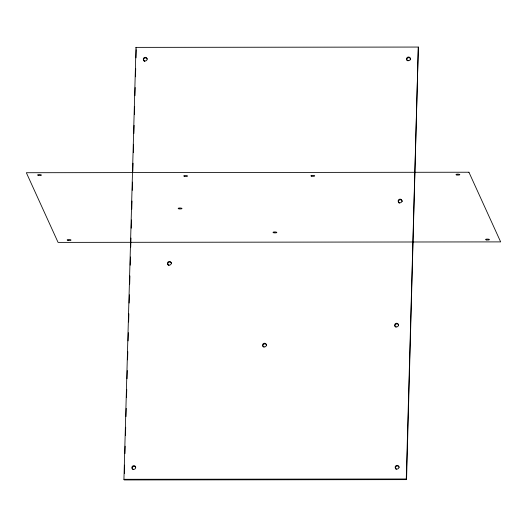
<?xml version="1.0" encoding="UTF-8"?>
<svg xmlns="http://www.w3.org/2000/svg" width="527" height="527" viewBox="0 0 527 527"><rect width="100%" height="100%" fill="white"/><g stroke="black" fill="none" stroke-linecap="round" stroke-linejoin="round"><path stroke-width="0.79" d="M123.931 479.313L135.992 47.377L418.326 47.061L406.548 479.623L124.214 479.939L123.931 479.313L406.264 478.997L406.548 479.623M124.398 473.358L124.629 465.13M124.952 453.615L125.156 446.204M125.452 435.513L125.683 427.285M125.986 416.587L126.21 408.359M126.513 397.668L126.743 389.44M127.04 378.742L127.27 370.514M127.567 359.822L127.797 351.595M128.094 340.897L128.325 332.669M128.628 321.977L128.858 313.749M129.155 303.051L129.385 294.824M129.682 284.125L129.912 275.904M130.209 265.206L130.439 256.978M130.716 247.104L130.973 238.052M131.243 228.184L131.473 219.957M131.776 209.259L132.007 201.031M132.303 190.339L132.534 182.111M132.83 171.413L133.061 163.186M133.357 152.487L133.588 144.266M133.891 133.568L134.115 125.34M134.418 114.642L134.648 106.414M134.945 95.723L135.175 87.495M135.472 76.797L135.702 68.569M136.006 57.878L136.23 49.65M406.264 478.997L418.326 47.061M135.992 47.377L136.276 48.003M263.395 347.043A1.924 1.851 -24.5 0 1 263.941 344.078A1.924 1.851 -24.5 0 1 266.669 345.383M132.567 469.313A1.924 1.851 -24.5 0 1 132.995 466.632A1.924 1.851 -24.5 0 1 135.709 467.12M396.1 469.293A1.924 1.851 -24.5 0 1 396.33 466.29A1.924 1.851 -24.5 0 1 399.189 467.33M144.563 61.442A1.924 1.851 -24.5 0 1 144.246 58.405A1.924 1.851 -24.5 0 1 147.283 59.096M407.358 60.809A1.924 1.851 -24.5 0 1 408.227 57.713A1.924 1.851 -24.5 0 1 410.612 59.828M395.474 327.05A1.924 1.851 -24.5 0 1 395.856 324.177A1.924 1.851 -24.5 0 1 398.649 325.047M399.235 203.172A1.924 1.851 -24.5 0 1 399.466 199.977A1.924 1.851 -24.5 0 1 402.233 201.61M168.429 265.371A1.924 1.851 -24.5 0 1 168.739 262.327A1.924 1.851 -24.5 0 1 171.558 263.586M468.931 172.23L26.35 172.724L58.069 242.387L500.65 241.893L468.931 172.23M273.856 232.776A1.924 0.468 1.6 0 0 276.846 232.499A1.924 0.468 1.6 0 0 274.093 231.972A1.924 0.468 1.6 0 0 273.856 232.776M311.727 176.216A1.924 0.468 1.6 0 0 314.718 175.939A1.924 0.468 1.6 0 0 311.964 175.412A1.924 0.468 1.6 0 0 311.727 176.216M184.549 176.361A1.924 0.468 1.6 0 0 187.54 176.084A1.924 0.468 1.6 0 0 184.786 175.557A1.924 0.468 1.6 0 0 184.549 176.361M456.843 174.957A1.924 0.468 1.6 0 0 459.834 174.681A1.924 0.468 1.6 0 0 457.08 174.154A1.924 0.468 1.6 0 0 456.843 174.957M486.421 239.917A1.924 0.468 1.6 0 0 489.412 239.64A1.924 0.468 1.6 0 0 486.658 239.113A1.924 0.468 1.6 0 0 486.421 239.917M38.425 175.425A1.924 0.468 1.6 0 0 41.416 175.148A1.924 0.468 1.6 0 0 38.662 174.621A1.924 0.468 1.6 0 0 38.425 175.425M68.003 240.378A1.924 0.468 1.6 0 0 70.993 240.108A1.924 0.468 1.6 0 0 68.24 239.581A1.924 0.468 1.6 0 0 68.003 240.378M178.989 208.83A1.924 0.468 1.6 0 0 181.98 208.56A1.924 0.468 1.6 0 0 179.226 208.033A1.924 0.468 1.6 0 0 178.989 208.83M264.165 346.937A1.924 1.851 -24.5 0 0 266.293 344.408A1.924 1.851 -24.5 0 0 263.032 343.94A1.924 1.851 -24.5 0 0 264.165 346.937M133.463 469.353A1.924 1.851 -24.5 0 0 135.591 466.823A1.924 1.851 -24.5 0 0 132.33 466.355A1.924 1.851 -24.5 0 0 133.463 469.353M396.726 469.056A1.924 1.851 -24.5 0 0 398.847 466.527A1.924 1.851 -24.5 0 0 395.593 466.059A1.924 1.851 -24.5 0 0 396.726 469.056M144.872 61A1.924 1.851 -24.5 0 0 146.993 58.471A1.924 1.851 -24.5 0 0 143.739 58.003A1.924 1.851 -24.5 0 0 144.872 61M408.129 60.704A1.924 1.851 -24.5 0 0 410.256 58.174A1.924 1.851 -24.5 0 0 406.996 57.706A1.924 1.851 -24.5 0 0 408.129 60.704M396.245 326.944A1.924 1.851 -24.5 0 0 398.366 324.415A1.924 1.851 -24.5 0 0 395.112 323.947A1.924 1.851 -24.5 0 0 396.245 326.944M399.71 202.829A1.924 1.851 -24.5 0 0 401.831 200.3A1.924 1.851 -24.5 0 0 398.577 199.832A1.924 1.851 -24.5 0 0 399.71 202.829M169.055 265.14A1.924 1.851 -24.5 0 0 171.176 262.611A1.924 1.851 -24.5 0 0 167.922 262.143A1.924 1.851 -24.5 0 0 169.055 265.14"/></g></svg>
